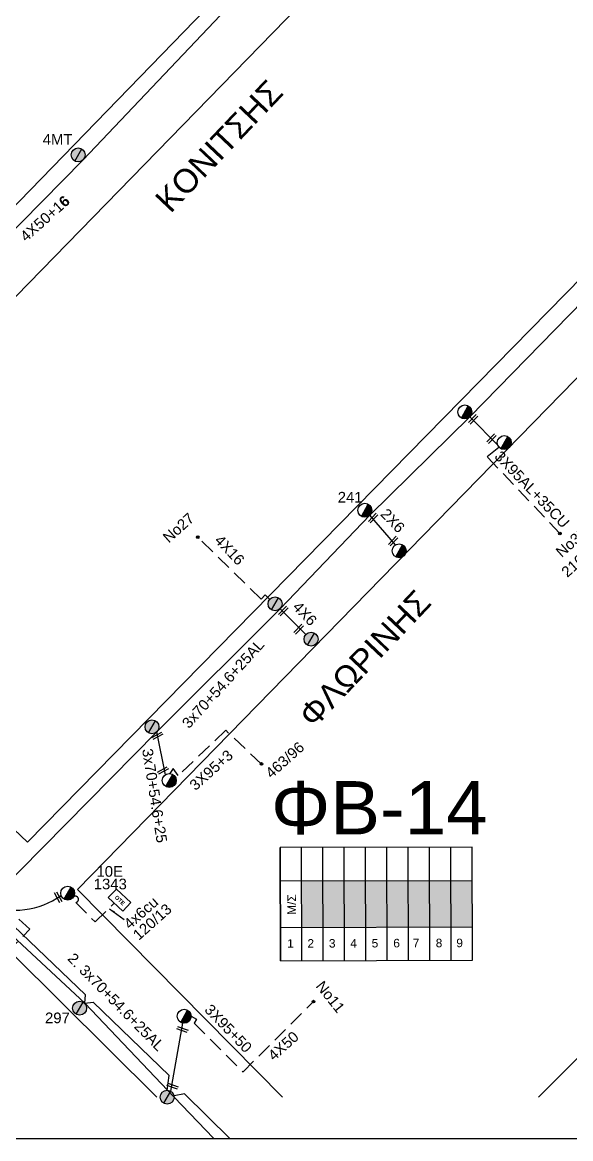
# Model space of a CAD drawing. Header units: millimetres. Extents: x -2449 to 9266, y 48 to 3905.
# Drawn here: x 7498 to 7590.6, y 2893.5 to 3082.2 of the extents above; entities that cross this region are included whole.
import ezdxf
from ezdxf.enums import TextEntityAlignment as Align

# ---------------------------------------------------------------- set-up
doc = ezdxf.new("R2010")
doc.units = ezdxf.units.MM
doc.linetypes.add('DASHED', pattern=[19.05, 12.7, -6.35])
for name, color, linetype in [('Pillar OTE', 7, 'Continuous'), ('Άγνωστα', 7, 'Continuous'), ('Ασφαλειοκιβώτια Χ.Τ 9 αναχωρήσεων', 7, 'Continuous'), ('Εναέρια παροχή ΧΤ 4x16', 7, 'SYN_LINE'), ('Επιγραφές - Σχήματα', 7, 'Continuous'), ('Μηχανική τομή', 7, 'Continuous'), ('Στύλος Ξύλινος', 7, 'Continuous'), ('Στύλος Ξύλινος @ 1', 7, 'Continuous'), ('Στύλος ΦΜ', 7, 'Continuous'), ('Στύλος ΦΜ @ 1', 7, 'Continuous'), ('Συνδέσεις', 7, 'Continuous'), ('Συνεστραμμένα ΧΤ   3x70+54.6+25 AL', 7, 'SYN_LINE'), ('Υπόβαθρο ΔΕΗ', 7, 'Continuous'), ('Υπόγεια καλώδια Παροχών ΧΤ   4x50AL', 7, 'DASHED'), ('Υπόγεια καλώδια Παροχών ΧΤ   4x6', 7, 'DASHED')]:
    doc.layers.add(name, color=color, linetype=linetype)
doc.styles.add('arial', font='arial.ttf')
doc.styles.get("Standard").update_dxf_attribs({"font": 'arial.ttf'})
doc.linetypes.add('SYN_LINE', pattern='A,0.5,-0.0001,["/\\/\\/\\/",Standard,S=0.1,R=0,X=0,Y=-0.05],-0.25', length=0.7501)
doc.dimstyles.new('ISO-25', dxfattribs={"dimtxt": 2.5, "dimasz": 2.5, "dimexe": 1.25, "dimexo": 0.625, "dimtad": 1, "dimtxsty": 'Standard', "dimcen": 2.5, "dimadec": 0, "dimazin": 0, "dimtfac": 1, "dimtmove": 0, "dimatfit": 3, "dimfxl": 0, "dimarcsym": 0})

# ---------------------------------------------------------------- blocks, each defined once
blk = doc.blocks.new('ΥΠΑΡΧΩΝ ΤΣΙΜΕΝΤΕΝΙΟΣ ΣΤΥΛΟΣ')
at = {"layer": 'Στύλος ΦΜ'}
blk.add_hatch(color=7, dxfattribs=at).paths.add_polyline_path([(-1.29, -2.28, 0.574793), (2.62, 0, 0.268822), (1.3, 2.27)])
at = {"layer": 'Στύλος ΦΜ', "color": 7}
blk.add_line((-1.29, -2.28), (1.3, 2.27), dxfattribs=at)
blk.add_circle((0, 0), 2.62, dxfattribs=at)
at = {"layer": 'Στύλος ΦΜ', "flags": 4}
for tag, p in [('ΑΡΙΘΜΟΣ', (-4.68, 8.05)), ('ΤΥΠΟΣ', (-4.91, 3.03))]:
    blk.add_attdef(tag, p, '', height=4, dxfattribs=at)
blk = doc.blocks.new('ΥΠΑΡΧΩΝ ΞΥΛΙΝΟΣ ΣΤΥΛΟΣ')
at = {"layer": 'Στύλος Ξύλινος'}
h = blk.add_hatch(color=7, dxfattribs=at)
h.paths.add_polyline_path([(-2.62, 0, 0.270008), (-1.29, -2.28), (1.3, 2.27, 0.576266)])
h.paths.add_polyline_path([(-1.29, -2.28, 0.574793), (2.62, 0, 0.268822), (1.3, 2.27)])
at = {"layer": 'Στύλος Ξύλινος', "color": 7}
blk.add_line((-1.29, -2.28), (1.3, 2.27), dxfattribs=at)
blk.add_circle((0, 0), 2.62, dxfattribs=at)
at = {"layer": 'Στύλος Ξύλινος', "flags": 4}
for tag, p in [('ΑΡΙΘΜΟΣ', (-4.91, 8.6)), ('ΤΥΠΟΣ', (-4.85, 3.39))]:
    blk.add_attdef(tag, p, '', height=4, dxfattribs=at)
blk = doc.blocks.new('ΑΣΦΑΛΕΙΟΚΙΒΩΤΙΟ ΥΠΟΣΤΑΘΜΟΥ 9 ΑΝΑΧΩΡΗΣΕΩΝ')
at = {"layer": 'Ασφαλειοκιβώτια Χ.Τ 9 αναχωρήσεων', "ltscale": 40}
for p, q in [((-23.8, 40.36), (24.02, 40.36)), ((-9.72, 40.36), (-9.72, -40.64)), ((9.94, 40.36), (9.94, -40.64)), ((-23.8, 31.36), (24.02, 31.36)), ((-23.8, 22.36), (24.02, 22.36)), ((-23.8, 13.36), (24.02, 13.36)), ((-23.8, 4.36), (24.02, 4.36)), ((-23.8, -4.64), (24.02, -4.64)), ((-23.8, -13.64), (24.02, -13.64)), ((-23.8, -22.64), (24.02, -22.64)), ((-23.8, -31.64), (24.02, -31.64))]:
    blk.add_line(p, q, dxfattribs=at)
at = {"layer": 'Ασφαλειοκιβώτια Χ.Τ 9 αναχωρήσεων'}
blk.add_lwpolyline([(-23.8, -40.64), (24.02, -40.64), (24.02, 40.36), (-23.8, 40.36)], close=True, dxfattribs=at)
for s, p in [('1', (-18.29, 37.57)), ('2', (-18.29, 29)), ('3', (-18.29, 19.93)), ('4', (-18.29, 10.91)), ('5', (-18.29, 1.89)), ('6', (-18.29, -7.24)), ('7', (-18.29, -15.48)), ('8', (-18.29, -25.17)), ('9', (-18.29, -33.86))]:
    blk.add_text(s, height=3.6, rotation=270, dxfattribs=at).set_placement(p)
at = {"layer": 'Ασφαλειοκιβώτια Χ.Τ 9 αναχωρήσεων', "ltscale": 40}
for tag, height, p in [('ΟΝΟΜΑ', 5, (-0.16, 44.31)), ('ΚΕΙΜΕΝΟ 1', 2, (17.06, 35.59)), ('ΚΕΙΜΕΝΟ 2', 2, (17.06, 26.88)), ('ΚΕΙΜΕΝΟ 3', 2, (17.06, 17.69)), ('ΚΕΙΜΕΝΟ 4', 2, (17.06, 8.71)), ('ΚΕΙΜΕΝΟ 5', 2, (17.06, -0.13)), ('ΚΕΙΜΕΝΟ 6', 2, (17.06, -9.05)), ('ΚΕΙΜΕΝΟ 7', 2, (17.06, -18.13)), ('ΚΕΙΜΕΝΟ 8', 2, (17.06, -26.85)), ('ΚΕΙΜΕΝΟ 9', 2, (17.06, -35.99)), ('ΣΧ', 2, (-0.1, -42.64))]:
    blk.add_attdef(tag, text='', height=height, dxfattribs=at).set_placement(p, align=Align.MIDDLE_CENTER)
blk = doc.blocks.new('ΜΗΧΑΝΙΚΗ ΤΟΜΗ')
at = {"layer": 'Μηχανική τομή', "ltscale": 40}
for p, q in [((-1.89, 0.78), (1.89, 0.78)), ((1.89, 0), (-1.89, 0))]:
    blk.add_line(p, q, dxfattribs=at)
blk = doc.blocks.new('_ΣΥΝΔΕΣΗ')
at = {"layer": 'Συνδέσεις', "linetype": 'SYN_LINE', "ltscale": 40}
blk.add_hatch(color=256, dxfattribs=at).paths.add_polyline_path([(0.5, -0.01, 1), (-0.5, -0.01, 1)])
at = {"layer": 'Συνδέσεις'}
blk.add_circle((0, -0.01), 0.5, dxfattribs=at)
blk = doc.blocks.new('PILLAR ΟΤΕ')
at = {"layer": 'Pillar OTE', "ltscale": 40}
blk.add_lwpolyline([(-3.31, 2.02), (3.39, 2.02), (3.39, -1.99), (-3.31, -1.99)], close=True, dxfattribs=at)
at = {"layer": 'Pillar OTE', "insert": (-1.81, 0.71), "char_height": 1.3575, "width": 109.961, "attachment_point": 1}
blk.add_mtext('{\\fArial|b1|i0|c161|p34;OTE}', dxfattribs=at)

msp = doc.modelspace()

# ---------------------------------------------------------------- hatches: boundary and pattern name
at = {"layer": 'Ασφαλειοκιβώτια Χ.Τ 9 αναχωρήσεων', "ltscale": 40}
for color, points in [(30, [(7545.19, 2937.08), (7545.22, 2929.22), (7548.82, 2929.23), (7548.79, 2937.09)]), (1, [(7548.79, 2937.09), (7548.82, 2929.23), (7552.42, 2929.24), (7552.39, 2937.11)]), (2, [(7552.39, 2937.11), (7552.42, 2929.24), (7556.02, 2929.25), (7555.99, 2937.12)]), (85, [(7555.99, 2937.12), (7556.02, 2929.25), (7559.62, 2929.27), (7559.59, 2937.13)]), (6, [(7559.59, 2937.13), (7559.62, 2929.27), (7563.22, 2929.28), (7563.19, 2937.14)]), (62, [(7563.19, 2937.14), (7563.22, 2929.28), (7566.82, 2929.29), (7566.79, 2937.15)]), (27, [(7566.79, 2937.15), (7566.82, 2929.29), (7570.42, 2929.3), (7570.39, 2937.16)]), (151, [(7570.39, 2937.16), (7570.42, 2929.3), (7574.02, 2929.31), (7573.99, 2937.17)])]:
    msp.add_hatch(color=color, dxfattribs=at).paths.add_polyline_path(points)

# ---------------------------------------------------------------- linework, layer by layer
at = {"layer": 'Άγνωστα', "color": 62, "linetype": 'Continuous', "ltscale": 20}
msp.add_lwpolyline([(7431.71, 2980.56), (7452.68, 3000.89), (7471.85, 3021.68), (7483.97, 3034.27), (7508.3, 3058.98), (7534.63, 3086.82), (7561.56, 3116.07)], dxfattribs=at)
at = {"layer": 'Άγνωστα', "color": 1, "linetype": 'SYN_LINE', "ltscale": 8}
msp.add_lwpolyline([(7578.36, 3010.66), (7573.62, 3015.55)], dxfattribs=at)
at = {"layer": 'Άγνωστα', "color": 1, "linetype": 'DASHED', "ltscale": 0.2}
for points in [[(7588.82, 2995.81), (7576.52, 3008.8), (7578.51, 3010.42)], [(7538.41, 2956.84), (7532.37, 2962.54), (7524.36, 2954.91), (7523.52, 2956.06), (7522.94, 2955.22)]]:
    msp.add_lwpolyline(points, dxfattribs=at)
at = {"layer": 'Άγνωστα', "color": 1, "linetype": 'SYN_LINE', "ltscale": 20}
msp.add_lwpolyline([(7561.03, 2993.87), (7556.72, 2998.91)], dxfattribs=at)
at = {"layer": 'Άγνωστα', "color": 151, "linetype": 'DASHED', "ltscale": 0.2}
msp.add_lwpolyline([(7495.5, 2903.8), (7484.79, 2914.09), (7499.28, 2928.9), (7494.93, 2932.89)], dxfattribs=at)
at = {"layer": 'Άγνωστα', "color": 85, "linetype": 'DASHED', "ltscale": 0.2}
msp.add_lwpolyline([(7526.53, 2914.2), (7527.43, 2913.69), (7527.06, 2913.04), (7535.29, 2904.79)], dxfattribs=at)
at = {"layer": 'Εναέρια παροχή ΧΤ 4x16', "color": 1, "linetype": 'DASHED', "ltscale": 0.2}
msp.add_lwpolyline([(7539.8, 2984.66), (7539.03, 2985.42), (7538.34, 2984.72), (7527.64, 2995.2)], dxfattribs=at)
at = {"layer": 'Επιγραφές - Σχήματα'}
msp.add_lwpolyline([(7022.92, 3887.4), (9025.82, 3887.4), (9025.82, 2893.51), (7022.92, 2893.51)], close=True, dxfattribs=at)
at = {"layer": 'Συνεστραμμένα ΧΤ   3x70+54.6+25 AL', "color": 1, "ltscale": 20}
for p, q in [((7573.58, 3015.51), (7592.82, 3035.19)), ((7556.72, 2998.91), (7573.58, 3015.51)), ((7541.54, 2983.08), (7556.72, 2998.91)), ((7520.75, 2962.29), (7541.54, 2983.08)), ((7491.91, 2933.01), (7520.75, 2962.29))]:
    msp.add_line(p, q, dxfattribs=at)
at = {"layer": 'Συνεστραμμένα ΧΤ   3x70+54.6+25 AL', "color": 27, "ltscale": 20}
for p, q in [((7508.67, 2917.81), (7493.39, 2932.49)), ((7508.55, 2916.39), (7508.67, 2917.85)), ((7508.55, 2916.39), (7509.97, 2916.57)), ((7522.84, 2904.19), (7509.97, 2916.57)), ((7533.14, 2893.51), (7525.43, 2901.09))]:
    msp.add_line(p, q, dxfattribs=at)
at = {"layer": 'Συνεστραμμένα ΧΤ   3x70+54.6+25 AL', "color": 85, "ltscale": 20}
for p, q in [((7508.55, 2916.39), (7491.56, 2932.18)), ((7523.67, 2900.52), (7508.55, 2916.39)), ((7530.29, 2893.57), (7523.67, 2900.52))]:
    msp.add_line(p, q, dxfattribs=at)
at = {"layer": 'Συνεστραμμένα ΧΤ   3x70+54.6+25 AL', "color": 27, "ltscale": 8}
for p, q in [((7522.49, 2901.7), (7522.84, 2904.19)), ((7525.43, 2901.09), (7523.65, 2900.74))]:
    msp.add_line(p, q, dxfattribs=at)
at = {"layer": 'Συνεστραμμένα ΧΤ   3x70+54.6+25 AL', "color": 1, "linetype": 'SYN_LINE', "ltscale": 8}
msp.add_lwpolyline([(7522.18, 2955.02), (7520.75, 2962.29)], dxfattribs=at)
at = {"layer": 'Συνεστραμμένα ΧΤ   3x70+54.6+25 AL', "color": 85, "ltscale": 15}
msp.add_lwpolyline([(7523.08, 2901.54), (7525.14, 2913.04)], dxfattribs=at)
at = {"layer": 'Συνεστραμμένα ΧΤ   3x70+54.6+25 AL', "ltscale": 5}
msp.add_arc((7496.73, 2945.8), 13.67, 249.3271, 305.0121, dxfattribs=at)
at = {"layer": 'Υπόβαθρο ΔΕΗ'}
for points in [[(7441.17, 3025.2), (7456.71, 3009.93), (7560.47, 3116.95), (7528.39, 3148.62), (7409.8, 3029.05), (7427.11, 3011.66), (7441.17, 3025.2)], [(7541.98, 2900.53), (7507.34, 2935.61), (7624.02, 3055.24), (7681.59, 2996.94), (7585.22, 2900.53)], [(7473.43, 2900.53), (7496.42, 2924.72), (7520.74, 2900.53)]]:
    msp.add_lwpolyline(points, dxfattribs=at)
at = {"layer": 'Υπόβαθρο ΔΕΗ', "ltscale": 20}
msp.add_lwpolyline([(7568.57, 3109.54), (7616.08, 3063.21), (7498.89, 2943.62), (7468.91, 2972.12), (7481.82, 2985.48), (7464.33, 3002.46), (7568.57, 3109.54)], dxfattribs=at)
at = {"layer": 'Υπόγεια καλώδια Παροχών ΧΤ   4x50AL', "color": 85, "linetype": 'DASHED', "ltscale": 0.2}
msp.add_lwpolyline([(7535.29, 2904.79), (7547.21, 2916.68)], dxfattribs=at)
at = {"layer": 'Υπόγεια καλώδια Παροχών ΧΤ   4x6', "color": 1, "linetype": 'Continuous', "ltscale": 0.1}
msp.add_lwpolyline([(7545.91, 2978.72), (7541.54, 2983.08)], dxfattribs=at)
at = {"layer": 'Υπόγεια καλώδια Παροχών ΧΤ   4x6', "color": 0, "linetype": 'DASHED', "ltscale": 0.2}
msp.add_lwpolyline([(7506.71, 2934.43, -1.206185), (7507.05, 2933.44), (7510.31, 2930.14), (7513.5, 2933.29)], format="xyb", dxfattribs=at)

# ---------------------------------------------------------------- block references
at = {"layer": 'Pillar OTE', "xscale": 0.5, "yscale": 0.5, "zscale": 0.5, "rotation": 316.474653605143}
msp.add_blockref('PILLAR ΟΤΕ', (7514.43, 2933.84), dxfattribs=at)
at = {"layer": 'Ασφαλειοκιβώτια Χ.Τ 9 αναχωρήσεων', "color": 1, "ltscale": 40, "xscale": 0.4000000000000015, "yscale": 0.4000000000000015, "zscale": 0.4000000000000015, "rotation": 90.18025101188559}
msp.add_blockref('ΑΣΦΑΛΕΙΟΚΙΒΩΤΙΟ ΥΠΟΣΤΑΘΜΟΥ 9 ΑΝΑΧΩΡΗΣΕΩΝ', (7557.75, 2933.15), dxfattribs=at)
at = {"layer": 'Μηχανική τομή'}
for p, xscale, yscale, zscale, rotation in [((7574.01, 3015.25), 0.4999999999999988, 0.4999999999999988, 0.4999999999999988, 226.3205140549964), ((7577.14, 3011.98), 0.4999999999999988, 0.4999999999999988, 0.4999999999999988, 226.3205140549964), ((7557.14, 2998.54), 0.4999999999999988, 0.4999999999999988, 0.4999999999999988, 226.3205140549964), ((7560.5, 2994.65), 0.4999999999999988, 0.4999999999999988, 0.4999999999999988, 226.3205140549964), ((7541.96, 2982.82), 0.4999999999999987, 0.4999999999999987, 0.4999999999999987, 226.3205140549958), ((7544.55, 2979.77), 0.4999999999999962, 0.4999999999999962, 0.4999999999999962, 226.3205140549961), ((7520.92, 2961.43), 0.4999999999999825, 0.4999999999999825, 0.4999999999999825, 27.85316949387413), ((7521.85, 2955.58), 0.4999999999999825, 0.4999999999999825, 0.4999999999999825, 27.85316949387413), ((7503.9, 2934.24), 0.4999999999999987, 0.4999999999999987, 0.4999999999999987, 297.0216398068558), ((7525.11, 2912.16), 0.4999999999999777, 0.4999999999999777, 0.4999999999999777, 160.7686637720714), ((7523.47, 2902.56), 0.4999999999999777, 0.4999999999999777, 0.4999999999999777, 160.7686637720714)]:
    msp.add_blockref('ΜΗΧΑΝΙΚΗ ΤΟΜΗ', p, dxfattribs=dict(at, xscale=xscale, yscale=yscale, zscale=zscale, rotation=rotation))
at = {"layer": 'Στύλος Ξύλινος @ 1', "ltscale": 40}
ref = msp.add_blockref('ΥΠΑΡΧΩΝ ΞΥΛΙΝΟΣ ΣΤΥΛΟΣ', (7507.46, 3059.8), dxfattribs=dict(at, xscale=0.4499999999998181, yscale=0.4499999999998181, zscale=0.4499999999998181))
ref.add_attrib('ΤΥΠΟΣ', '4ΜΤ', (7501.46, 3061.53), dxfattribs={"layer": 'Στύλος Ξύλινος', "height": 1.8, "flags": 4})
at = {"layer": 'Στύλος Ξύλινος @ 1', "ltscale": 40, "xscale": 0.4499999999998181, "yscale": 0.4499999999998181, "zscale": 0.4499999999998181}
for p in [(7540.7, 2983.91), (7546.78, 2977.94), (7519.92, 2963.13), (7522.49, 2900.52)]:
    msp.add_blockref('ΥΠΑΡΧΩΝ ΞΥΛΙΝΟΣ ΣΤΥΛΟΣ', p, dxfattribs=at)
at = {"layer": 'Στύλος Ξύλινος @ 1', "ltscale": 40}
ref = msp.add_blockref('ΥΠΑΡΧΩΝ ΞΥΛΙΝΟΣ ΣΤΥΛΟΣ', (7507.7, 2915.58), dxfattribs=dict(at, xscale=0.4499999999998181, yscale=0.4499999999998181, zscale=0.4499999999998181))
ref.add_attrib('ΤΥΠΟΣ', '297', (7501.85, 2913.03), dxfattribs={"layer": 'Στύλος Ξύλινος', "height": 1.8, "flags": 4})
at = {"layer": 'Στύλος ΦΜ @ 1', "ltscale": 40, "xscale": 0.4499999999998181, "yscale": 0.4499999999998181, "zscale": 0.4499999999998181}
for p in [(7572.76, 3016.35), (7579.42, 3011.17), (7561.67, 2992.88), (7522.84, 2954.05), (7525.35, 2914.2)]:
    msp.add_blockref('ΥΠΑΡΧΩΝ ΤΣΙΜΕΝΤΕΝΙΟΣ ΣΤΥΛΟΣ', p, dxfattribs=at)
at = {"layer": 'Στύλος ΦΜ @ 1', "ltscale": 40}
ref = msp.add_blockref('ΥΠΑΡΧΩΝ ΤΣΙΜΕΝΤΕΝΙΟΣ ΣΤΥΛΟΣ', (7555.87, 2999.73), dxfattribs=dict(at, xscale=0.4499999999998181, yscale=0.4499999999998181, zscale=0.4499999999998181))
ref.add_attrib('ΤΥΠΟΣ', '241', (7551.29, 3001.04), dxfattribs={"layer": 'Στύλος ΦΜ', "height": 1.8, "flags": 4})
ref = msp.add_blockref('ΥΠΑΡΧΩΝ ΤΣΙΜΕΝΤΕΝΙΟΣ ΣΤΥΛΟΣ', (7505.68, 2935), dxfattribs=dict(at, xscale=0.4499999999998181, yscale=0.4499999999998181, zscale=0.4499999999998181))
ref.add_attrib('ΤΥΠΟΣ', '10E', (7510.54, 2937.79), dxfattribs={"layer": 'Στύλος ΦΜ', "height": 1.8, "flags": 4})
ref.add_attrib('ΑΡΙΘΜΟΣ', '1343', (7510.08, 2935.66), dxfattribs={"layer": 'Στύλος ΦΜ', "height": 1.8, "flags": 4})
at = {"layer": 'Συνδέσεις', "xscale": 0.4500000000000455, "yscale": 0.4500000000000455, "zscale": 0.4500000000000455}
for p in [(7527.64, 2995.21), (7588.82, 2995.82), (7538.41, 2956.85), (7547.21, 2916.68)]:
    msp.add_blockref('_ΣΥΝΔΕΣΗ', p, dxfattribs=at)

# ---------------------------------------------------------------- texts
at = {"layer": 'Άγνωστα', "linetype": 'SYN_LINE', "ltscale": 20, "char_height": 1.8, "width": 69.1904, "attachment_point": 1, "style": 'arial'}
for s, insert, rotation in [('4X50+1{\\fArial|b1|i0|c161|p34;6}', (7497.45, 3046.36), 41.6909), ('3X95AL+35CU', (7578.92, 3009.96), 313.8352), ('2X6', (7559.69, 3000.22), 313.8352), ('3X95+3', (7526.06, 2953.59), 41.6909), ('3X95+50', (7529.95, 2916.43), 313.8352)]:
    msp.add_mtext(s, dxfattribs=dict(at, insert=insert, rotation=rotation))
at = {"layer": 'Εναέρια παροχή ΧΤ 4x16', "ltscale": 40, "insert": (7531.65, 2995.76), "char_height": 1.8, "width": 69.1904, "attachment_point": 1, "rotation": 313.8352, "style": 'arial'}
msp.add_mtext('4X16', dxfattribs=at)
at = {"layer": 'Επιγραφές - Σχήματα', "char_height": 4, "width": 157.7424, "attachment_point": 1, "rotation": 46.5498}
for s, insert in [('\\pt8,128;ΚΟΝΙΤΣΗΣ', (7520.13, 3052.54)), ('\\pt128;ΦΛΩΡΙΝΗΣ', (7544.34, 2965.47))]:
    msp.add_mtext(s, dxfattribs=dict(at, insert=insert))
at = {"layer": 'Επιγραφές - Σχήματα', "linetype": 'SYN_LINE', "ltscale": 20, "attachment_point": 1, "style": 'arial'}
for s, insert, char_height, width, rotation in [('Nο27', (7521.55, 2995.45), 1.8, 69.1904, 41.6909), ('Nο30', (7587.91, 2993), 1.8, 69.1904, 41.6909), ('216/84', (7588.86, 2989.63), 1.8, 69.1904, 41.6909), ('463/96', (7538.88, 2955.65), 1.8, 69.1904, 41.6909), ('\\A1;M/Σ', (7542.79, 2931.35), 1.44, 55.3523, 90.3448), ('Nο11', (7548.89, 2920.39), 1.8, 69.1904, 308.6456)]:
    msp.add_mtext(s, dxfattribs=dict(at, insert=insert, char_height=char_height, width=width, rotation=rotation))
at = {"layer": 'Επιγραφές - Σχήματα', "insert": (7540.01, 2953.95), "char_height": 9, "width": 103.4348, "attachment_point": 1}
msp.add_mtext('ΦΒ-14', dxfattribs=at)
at = {"layer": 'Συνεστραμμένα ΧΤ   3x70+54.6+25 AL', "style": 'arial'}
for s, rotation, p in [('3x70+54.6+25AL', 47.7733, (7526.15, 2962.72)), ('2. 3x70+54.6+25AL', 314.4966, (7505.52, 2923.83))]:
    msp.add_text(s, height=1.8, rotation=rotation, dxfattribs=at).set_placement(p)
at = {"layer": 'Συνεστραμμένα ΧΤ   3x70+54.6+25 AL', "linetype": 'SYN_LINE', "ltscale": 20, "insert": (7520.02, 2959.57), "char_height": 1.8, "width": 69.1904, "attachment_point": 1, "rotation": 278.9356, "style": 'arial'}
msp.add_mtext('3x70+54.6+25', dxfattribs=at)
at = {"layer": 'Υπόγεια καλώδια Παροχών ΧΤ   4x50AL', "linetype": 'SYN_LINE', "ltscale": 20, "char_height": 1.8, "width": 69.1904, "attachment_point": 1, "rotation": 41.6909, "style": 'arial'}
for s, insert in [('4x6cu', (7514.95, 2930.14)), ('120/13', (7516.49, 2928.28)), ('4X50', (7539.3, 2907.91))]:
    msp.add_mtext(s, dxfattribs=dict(at, insert=insert))
at = {"layer": 'Υπόγεια καλώδια Παροχών ΧΤ   4x6', "linetype": 'DASHED', "ltscale": 0.1, "insert": (7544.84, 2984.51), "char_height": 1.8, "width": 69.1904, "attachment_point": 1, "rotation": 313.8352, "style": 'arial'}
msp.add_mtext('4X6', dxfattribs=at)

# ---------------------------------------------------------------- leaders
at = {"layer": 'Επιγραφές - Σχήματα', "ltscale": 40}
msp.add_leader([(7512.76, 2932.38), (7515.22, 2930.58)], dimstyle='ISO-25', override={"dimasz": 1, "dimtad": 0}, dxfattribs=at)

doc.saveas('drawing.dxf')
